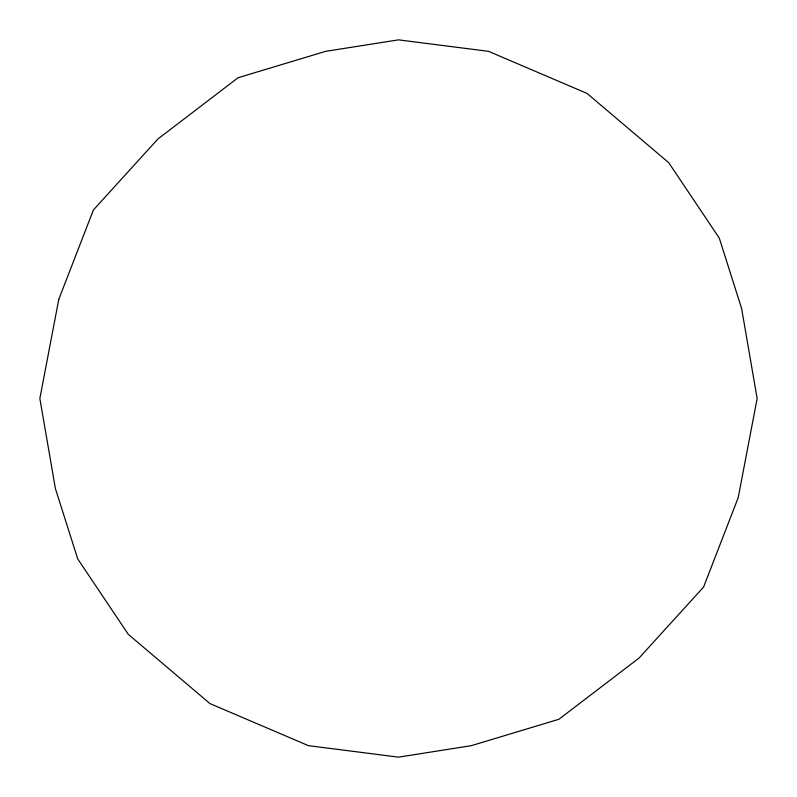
<?xml version="1.0" encoding="UTF-8"?>
<svg xmlns="http://www.w3.org/2000/svg" width="797" height="797" viewBox="0 0 797 797"><rect width="100%" height="100%" fill="white"/><g stroke="black" fill="none" stroke-linecap="round" stroke-linejoin="round"><path stroke-width="1.2" d="M58.779 299.373L39.85 398.5L55.401 488.571L77.717 558.896L128.277 634.322L209.95 703.582L308.429 745.653L398.5 757.15L471.376 745.653L558.896 719.283L639.084 658.023L703.582 587.05L738.221 497.627L757.15 398.5L741.599 308.429L719.283 238.104L668.723 162.678L587.05 93.418L488.571 51.347L398.5 39.85L325.624 51.347L238.104 77.717L157.916 138.977L93.418 209.95L58.779 299.373"/></g></svg>
